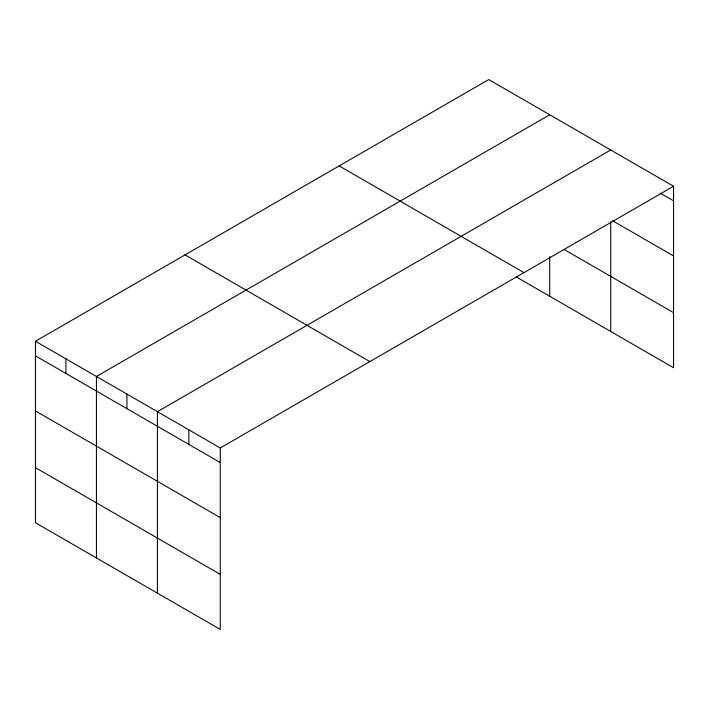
<?xml version="1.0" encoding="UTF-8"?>
<svg xmlns="http://www.w3.org/2000/svg" width="709" height="709" viewBox="0 0 709 709"><rect width="100%" height="100%" fill="white"/><g stroke="black" fill="none" stroke-linecap="round" stroke-linejoin="round"><path stroke-width="1.06" d="M673.55 186.254L488.731 79.559L35.45 341.259L35.45 522.746L220.269 629.441L220.269 447.955L673.55 186.254L673.55 367.741L516.374 276.997M549.723 114.769L96.442 376.47L96.442 557.956M610.715 149.98L157.425 411.681L157.425 593.167M660.221 193.149L673.55 200.851M612.62 220.747L673.55 255.922M564.018 249.426L673.55 312.669M339.15 165.915L523.969 272.619M185.031 254.894L369.85 361.599M35.45 341.259L220.269 447.955M35.45 355.847L220.269 462.552M35.45 410.919L220.269 517.623M35.45 467.665L220.269 574.37M610.715 221.828L610.715 331.466M549.723 256.596L549.723 296.256M188.851 429.822L188.851 444.41M126.938 394.071L126.938 408.668M65.946 358.86L65.946 373.448"/></g></svg>
